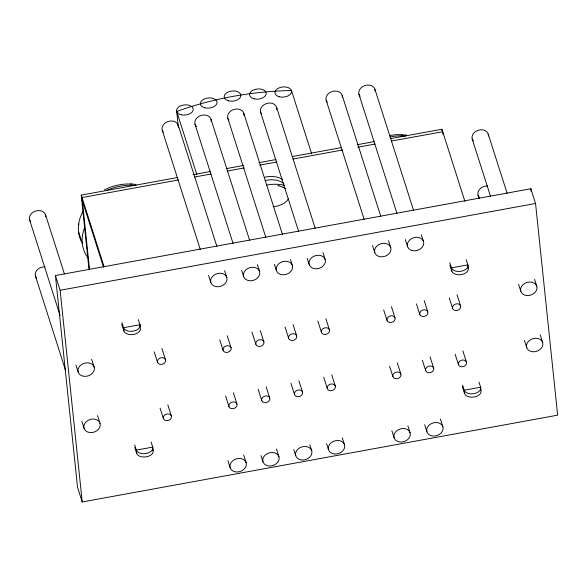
<?xml version="1.0" encoding="UTF-8"?>
<svg xmlns="http://www.w3.org/2000/svg" width="587" height="587" viewBox="0 0 587 587"><rect width="100%" height="100%" fill="white"/><g stroke="black" fill="none" stroke-linecap="round" stroke-linejoin="round"><path stroke-width="0.88" d="M104.457 189.85C114.113 184.927 125.236 182.931 135.986 184.443M89.033 269.793L81.241 195.104L177.714 177.487M193.042 174.691L210.175 171.565M226.406 168.601L243.539 165.475M258.867 162.672L276 159.547M292.231 156.582L340.915 147.689M357.145 144.732L374.279 141.599M390.509 138.635L441.908 129.257L464.941 201.444M178.499 179.945L82.019 197.562L89.532 269.514M194.73 176.981L210.96 174.016M227.191 171.059L244.324 167.926M259.652 165.13L276.785 162.005M293.016 159.04L342.603 149.986M357.931 147.183L375.064 144.057M391.294 141.093L442.686 131.708L442.972 134.445M55.42 275.545L530.846 188.743L535.549 203.476L557.65 415.163L82.224 501.966L77.521 487.232L55.42 275.545L60.123 290.279L82.224 501.966M60.123 290.279L535.549 203.476M389.68 135.472L396.893 134.584L406.483 135.054M401.369 134.584L401.97 134.643M130.872 183.973L131.473 184.032M278.414 185.675L283.558 187.429M277.908 185.565L278.869 185.771M283.903 187.598L285.825 188.632M283.037 187.187L284.438 187.855M488.23 134.1L507.109 193.262M534.596 279.397L536.819 286.361A8.372 6.596 -17.7 0 1 526.4 295.481A8.372 6.596 -17.7 0 1 523.193 284.504A8.372 6.596 -17.7 0 1 536.819 286.361M540.187 334.759L542.689 342.588A8.372 6.596 -17.7 0 1 532.27 351.708A8.372 6.596 -17.7 0 1 529.063 340.739A8.372 6.596 -17.7 0 1 542.689 342.588M472.197 138.95L490.519 196.374M518.563 284.247L520.786 291.203M478.067 195.178L479.175 198.655M524.44 340.475L526.656 347.431M466.195 259.733L467.832 264.862L468.177 268.164A8.372 5.085 -6 0 1 461.551 274.577A8.372 5.085 -6 0 1 451.785 271.157L449.877 265.177M467.634 266.461L468.177 268.164M449.803 262.727L451.44 267.848L451.785 271.157M457.009 294.681L460.604 305.952A4.19 3.302 -17.7 0 1 455.395 310.508A4.19 3.302 -17.7 0 1 453.795 305.027A4.19 3.302 -17.7 0 1 460.604 305.952M478.977 382.115L480.614 387.244L480.958 390.546A8.372 5.085 -6 0 1 474.325 396.959A8.372 5.085 -6 0 1 464.559 393.539L462.38 386.708M480.408 388.843L480.958 390.546M449.268 297.976L452.592 308.373M462.879 350.916L466.474 362.179A4.19 3.302 -17.7 0 1 461.265 366.743A4.19 3.302 -17.7 0 1 459.665 361.254A4.19 3.302 -17.7 0 1 466.474 362.179M374.968 89.393L413.564 210.322M421.334 234.69L423.557 241.646A8.372 6.596 -17.7 0 1 413.138 250.766A8.372 6.596 -17.7 0 1 409.931 239.797A8.372 6.596 -17.7 0 1 423.557 241.646M455.138 354.203L458.462 364.6M462.578 385.109L464.214 390.23L464.559 393.539M358.936 94.236L396.973 213.433M405.309 239.533L407.525 246.496M424.225 300.669L427.82 311.939A4.19 3.302 -17.7 0 1 422.611 316.496A4.19 3.302 -17.7 0 1 421.004 311.015A4.19 3.302 -17.7 0 1 427.82 311.939M416.484 303.956L419.8 314.361M430.095 356.896L433.69 368.166A4.19 3.302 -17.7 0 1 428.481 372.73A4.19 3.302 -17.7 0 1 426.874 367.242A4.19 3.302 -17.7 0 1 433.69 368.166M342.177 95.373L380.772 216.31M388.55 240.67L390.773 247.633A8.372 6.596 -17.7 0 1 380.347 256.754A8.372 6.596 -17.7 0 1 377.147 245.784A8.372 6.596 -17.7 0 1 390.773 247.633M422.354 360.191L425.67 370.588M440.397 419.045L442.899 426.874A8.372 6.596 -17.7 0 1 432.48 435.994A8.372 6.596 -17.7 0 1 429.273 425.025A8.372 6.596 -17.7 0 1 442.899 426.874M326.152 100.223L364.189 219.421M372.518 245.52L374.741 252.476M391.434 306.656L395.029 317.927A4.19 3.302 -17.7 0 1 389.819 322.483A4.19 3.302 -17.7 0 1 388.22 316.995A4.19 3.302 -17.7 0 1 395.029 317.927M424.643 424.761L426.866 431.716M383.693 309.943L387.016 320.348M397.304 362.883L400.899 374.154A4.19 3.302 -17.7 0 1 395.689 378.71A4.19 3.302 -17.7 0 1 394.09 373.229A4.19 3.302 -17.7 0 1 400.899 374.154M389.563 366.178L392.886 376.575M407.884 425.898L410.108 432.861A8.372 6.596 -17.7 0 1 399.688 441.982A8.372 6.596 -17.7 0 1 396.482 431.005A8.372 6.596 -17.7 0 1 410.108 432.861M178.301 126.719L176.709 111.471A225.474 136.991 -6 0 1 291.468 90.515L311.66 153.794M391.859 430.748L394.075 437.704M276.602 107.348L315.197 228.284M322.975 252.645L325.198 259.608A8.372 6.596 -17.7 0 1 314.771 268.729A8.372 6.596 -17.7 0 1 311.572 257.752A8.372 6.596 -17.7 0 1 325.198 259.608M260.569 112.198L298.614 231.388M307.221 258.361L309.166 264.451M325.858 318.631L329.454 329.894A4.19 3.302 -17.7 0 1 324.244 334.458A4.19 3.302 -17.7 0 1 322.645 328.969A4.19 3.302 -17.7 0 1 329.454 329.894M317.846 321.052L321.441 332.323M331.728 374.858L335.324 386.129A4.19 3.302 -17.7 0 1 330.114 390.685A4.19 3.302 -17.7 0 1 328.515 385.197A4.19 3.302 -17.7 0 1 335.324 386.129M243.818 113.335L282.413 234.272M290.462 259.505L292.407 265.595A8.372 6.596 -17.7 0 1 281.987 274.716A8.372 6.596 -17.7 0 1 278.781 263.739A8.372 6.596 -17.7 0 1 292.407 265.595M323.716 377.28L327.311 388.55M342.309 437.873L344.532 444.836A8.372 6.596 -17.7 0 1 334.113 453.956A8.372 6.596 -17.7 0 1 330.907 442.98A8.372 6.596 -17.7 0 1 344.532 444.836M227.785 118.178L265.823 237.375M274.43 264.348L276.374 270.438M293.067 324.618L296.662 335.881A4.19 3.302 -17.7 0 1 291.453 340.445A4.19 3.302 -17.7 0 1 289.853 334.957A4.19 3.302 -17.7 0 1 296.662 335.881M326.563 443.589L328.5 449.679M285.055 327.04L288.65 338.303M298.937 380.846L302.54 392.116A4.19 3.302 -17.7 0 1 297.323 396.673A4.19 3.302 -17.7 0 1 295.723 391.184A4.19 3.302 -17.7 0 1 302.54 392.116M211.027 119.322L249.622 240.259M257.399 264.62L259.615 271.576A8.372 6.596 -17.7 0 1 249.196 280.696A8.372 6.596 -17.7 0 1 245.997 269.727A8.372 6.596 -17.7 0 1 259.615 271.576M290.925 383.267L294.52 394.537M309.804 444.726L311.748 450.816A8.372 6.596 -17.7 0 1 301.322 459.937A8.372 6.596 -17.7 0 1 298.123 448.967A8.372 6.596 -17.7 0 1 311.748 450.816M194.994 124.165L233.039 243.363M241.646 270.336L243.59 276.426M260.283 330.598L263.879 341.869A4.19 3.302 -17.7 0 1 258.669 346.433A4.19 3.302 -17.7 0 1 257.062 340.944A4.19 3.302 -17.7 0 1 263.879 341.869M293.771 449.576L295.716 455.666M251.992 332.161L255.866 344.29M266.153 386.833L269.749 398.096A4.19 3.302 -17.7 0 1 264.539 402.66A4.19 3.302 -17.7 0 1 262.939 397.172A4.19 3.302 -17.7 0 1 269.749 398.096M176.709 111.471L196.902 174.743M178.243 125.31L216.838 246.247M224.608 270.607L226.831 277.563A8.372 6.596 -17.7 0 1 216.412 286.683A8.372 6.596 -17.7 0 1 213.206 275.714A8.372 6.596 -17.7 0 1 226.831 277.563M258.141 389.254L261.736 400.525M276.455 448.974L278.957 456.803A8.372 6.596 -17.7 0 1 268.538 465.924A8.372 6.596 -17.7 0 1 265.331 454.954A8.372 6.596 -17.7 0 1 278.957 456.803M162.21 130.153L200.248 249.35M208.576 275.45L210.799 282.413M227.22 335.72L231.087 347.856A4.19 3.302 -17.7 0 1 225.878 352.413A4.19 3.302 -17.7 0 1 224.278 346.932A4.19 3.302 -17.7 0 1 231.087 347.856M260.98 455.563L262.925 461.653M219.758 339.88L223.075 350.278M233.362 392.82L236.965 404.083A4.19 3.302 -17.7 0 1 231.748 408.647A4.19 3.302 -17.7 0 1 230.148 403.159A4.19 3.302 -17.7 0 1 236.965 404.083M225.628 396.108L228.945 406.505M243.671 454.962L246.173 462.791A8.372 6.596 -17.7 0 1 235.747 471.911A8.372 6.596 -17.7 0 1 232.547 460.942A8.372 6.596 -17.7 0 1 246.173 462.791M227.917 460.678L230.141 467.641M161.917 348.561L165.512 359.831A4.19 3.302 -17.7 0 1 160.302 364.388A4.19 3.302 -17.7 0 1 158.703 358.899A4.19 3.302 -17.7 0 1 165.512 359.831M154.183 351.848L157.499 362.252M167.787 404.788L171.382 416.058A4.19 3.302 -17.7 0 1 166.172 420.622A4.19 3.302 -17.7 0 1 164.573 415.134A4.19 3.302 -17.7 0 1 171.382 416.058M138.319 319.599L139.955 324.721L140.3 328.03A8.372 5.085 -6 0 1 133.667 334.436A8.372 5.085 -6 0 1 123.908 331.024L121.722 324.193M160.053 408.082L163.369 418.48M81.241 195.104L104.002 266.425M121.927 322.593L123.564 327.715L123.908 331.024M81.586 198.413L103.51 267.122M151.094 441.982L152.73 447.103L153.075 450.412A8.372 5.085 -6 0 1 146.449 456.818A8.372 5.085 -6 0 1 136.683 453.406L134.775 447.426M152.26 447.852L153.075 450.412M78.519 231.579L82.275 243.363M134.702 444.975L136.338 450.097L136.683 453.406M45.588 214.915L64.475 274.078M91.682 359.347L94.184 367.176A8.372 6.596 -17.7 0 1 83.765 376.296A8.372 6.596 -17.7 0 1 80.558 365.327A8.372 6.596 -17.7 0 1 94.184 367.176M97.552 415.574L100.054 423.403A8.372 6.596 -17.7 0 1 89.635 432.524A8.372 6.596 -17.7 0 1 86.428 421.554A8.372 6.596 -17.7 0 1 100.054 423.403M29.563 219.765L60.101 315.468M75.928 365.063L78.152 372.019M35.433 275.993L65.421 369.957M81.798 421.29L84.022 428.253M530.846 188.743L531.132 191.472M441.908 129.257L442.077 130.908M291.468 90.515L291.658 92.313M88.263 258.295A46.894 36.952 -17.7 0 1 84.689 227.529M81.145 241.022A46.894 36.952 -17.7 0 1 82.87 211.687M106.518 190.57A46.894 36.952 -17.7 0 1 135.979 185.47M78.511 225.276A29.768 17.339 5.8 0 1 78.937 223.955M389.907 136.984A46.894 36.952 -17.7 0 1 405.668 136.008M266.593 185.044A29.306 17.808 -6 0 1 284.563 185.257M288.437 198.633A16.752 10.177 -6 0 1 273.175 206.719M264.81 177.223A16.752 10.177 -6 0 1 282.53 179.571M265.163 180.532A16.752 10.177 -6 0 1 283.844 183.643M163.362 132.214A8.372 6.596 -17.7 0 1 168.087 121.487A8.372 6.596 -17.7 0 1 178.433 127.188M196.491 126.579A8.372 6.596 -17.7 0 1 200.879 115.5A8.372 6.596 -17.7 0 1 211.166 121.685M228.937 120.24A8.372 6.596 -17.7 0 1 233.949 109.424A8.372 6.596 -17.7 0 1 243.957 115.705M261.42 113.878A8.372 6.596 -17.7 0 1 267.026 103.356A8.372 6.596 -17.7 0 1 276.741 109.718M327.304 102.285A8.372 6.596 -17.7 0 1 332.029 91.557A8.372 6.596 -17.7 0 1 342.375 97.259M360.088 96.297A8.372 6.596 -17.7 0 1 364.813 85.57A8.372 6.596 -17.7 0 1 375.166 91.271M479.219 197.239A8.372 6.596 -17.7 0 1 479.263 189.77A8.372 6.596 -17.7 0 1 487.731 185.984M36.585 278.055A8.372 6.596 -17.7 0 1 36.629 270.585A8.372 6.596 -17.7 0 1 45.096 266.799M30.715 221.827A8.372 6.596 -17.7 0 1 35.44 211.1A8.372 6.596 -17.7 0 1 45.786 216.801M473.349 141.012A8.372 6.596 -17.7 0 1 478.075 130.277A8.372 6.596 -17.7 0 1 488.421 135.986M139.955 324.721L123.564 327.715A8.372 5.085 -6 0 0 133.322 331.134A8.372 5.085 -6 0 0 139.955 324.721M467.832 264.862L451.44 267.848A8.372 5.085 -6 0 0 461.206 271.267A8.372 5.085 -6 0 0 467.832 264.862M152.73 447.103L136.338 450.097A8.372 5.085 -6 0 0 146.104 453.516A8.372 5.085 -6 0 0 152.73 447.103M480.614 387.244L464.214 390.23A8.372 5.085 -6 0 0 473.98 393.65A8.372 5.085 -6 0 0 480.614 387.244M279.434 96.804A8.372 5.085 -6 0 0 291.607 91.234A8.372 5.085 -6 0 0 278.774 88.013A8.372 5.085 -6 0 0 279.434 96.804M181.075 114.759A8.372 5.085 -6 0 0 193.248 109.189A8.372 5.085 -6 0 0 180.407 105.968A8.372 5.085 -6 0 0 181.075 114.759M254.061 98.836A8.372 5.085 -6 0 0 266.234 93.267A8.372 5.085 -6 0 0 253.393 90.046A8.372 5.085 -6 0 0 254.061 98.836M204.878 107.817A8.372 5.085 -6 0 0 217.051 102.248A8.372 5.085 -6 0 0 204.217 99.027A8.372 5.085 -6 0 0 204.878 107.817M228.688 100.869A8.372 5.085 -6 0 0 240.861 95.299A8.372 5.085 -6 0 0 228.02 92.078A8.372 5.085 -6 0 0 228.688 100.869"/></g></svg>
